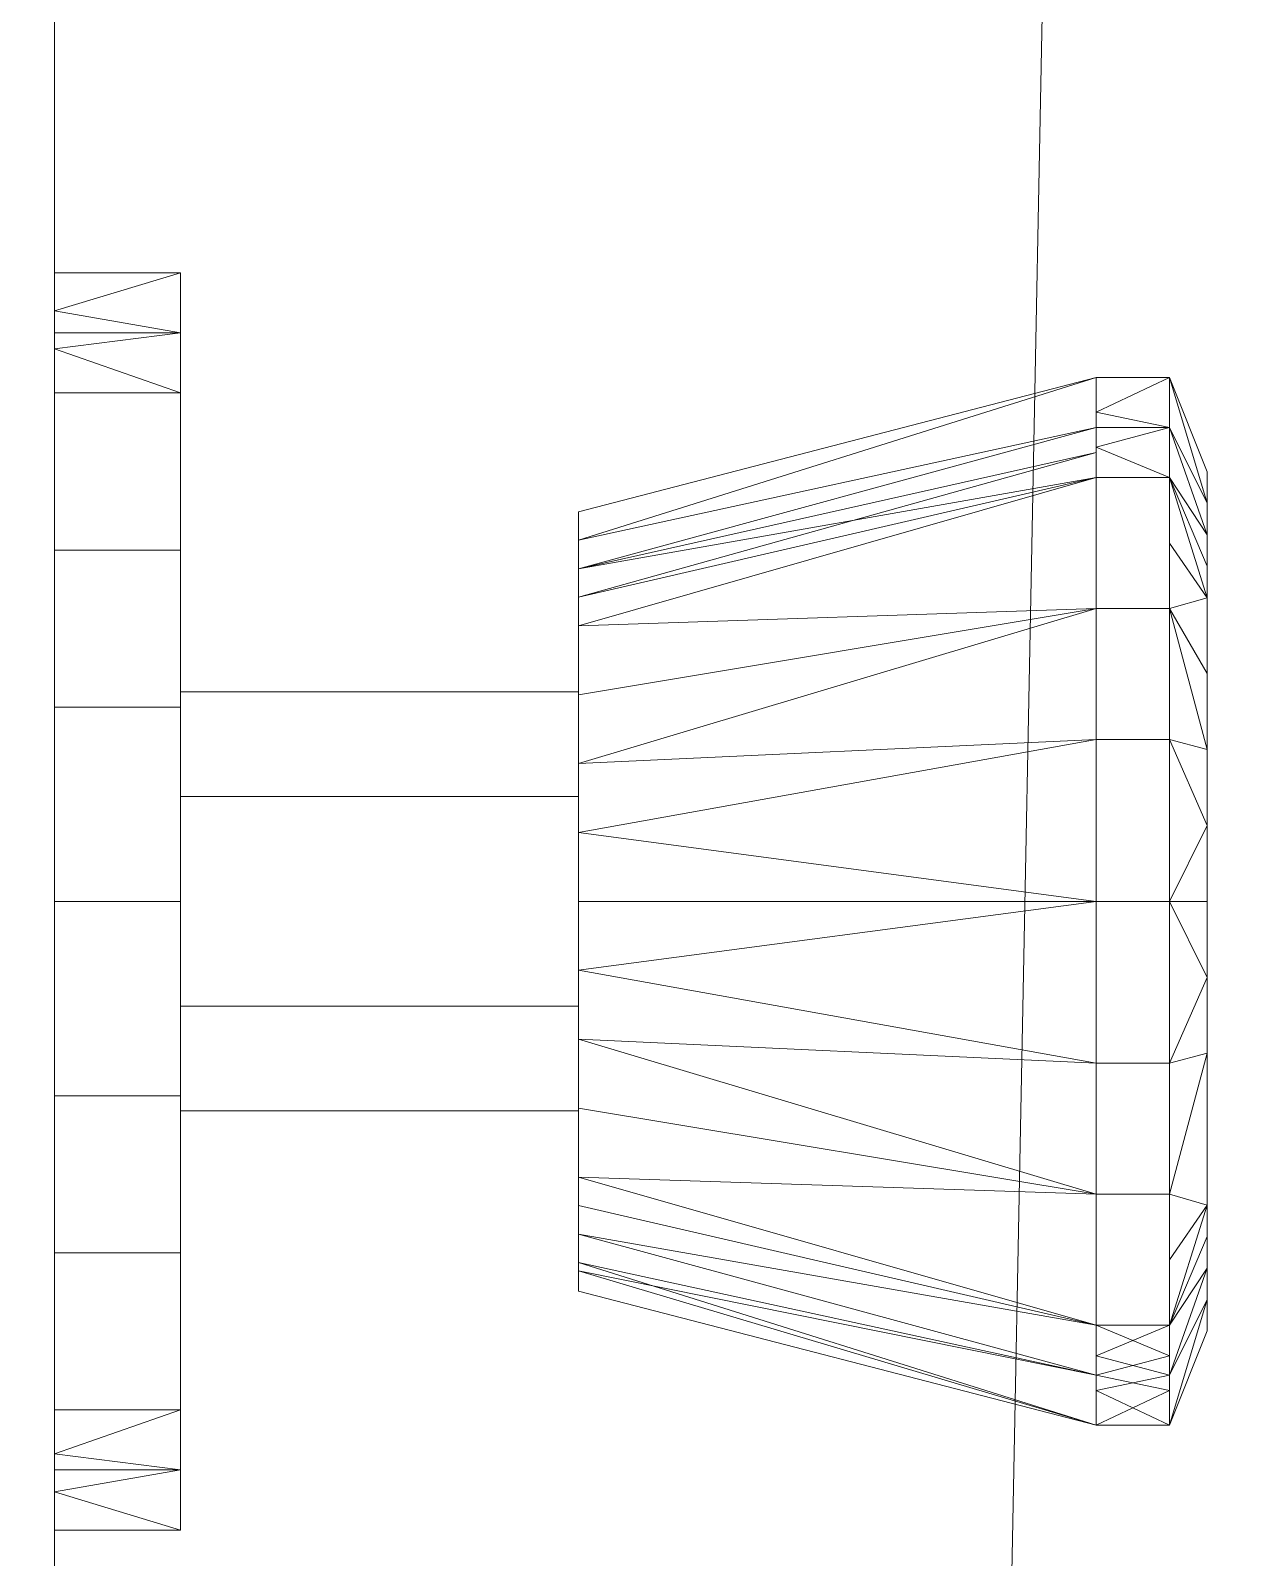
# Model space of a CAD drawing. Header units: millimetres. Extents: x -58504 to -31854, y -45142 to -12667.
# Drawn here: x -41975 to -41916.8, y -22518.2 to -22445.3 of the extents above; entities that cross this region are included whole.
import ezdxf

# ---------------------------------------------------------------- set-up
doc = ezdxf.new("R2010")
doc.units = ezdxf.units.MM
for name, color, linetype, lineweight in [('Doors', 7, 'Continuous', 9), ('Floors', 7, 'Continuous', 9), ('Frame_Mullion', 7, 'Continuous', 9), ('Walls', 7, 'Continuous', 9), ('五金器具', 7, 'Continuous', 9)]:
    doc.layers.add(name, color=color, linetype=linetype, lineweight=lineweight)

# ---------------------------------------------------------------- blocks, each defined once
blk = doc.blocks.new('單開-矩形- _1_ - 100 x 210 cm-432075-_3D_')
at = {"layer": 'Frame_Mullion', "color": 8}
mesh = blk.add_polyface(dxfattribs=at)
corners = [(500, -150, 2100), (-500, -150, 2100), (-500, -270, 2100), (500, -270, 2100)]
mesh.append_faces([[corners[k] for k in face] for face in [(0, 1, 2, 3)]], dxfattribs={"color": 8})
mesh = blk.add_polyface(dxfattribs=at)
corners = [(450, -190, 2050), (-450, -190, 2050), (-450, -150, 2050), (450, -150, 2050)]
mesh.append_faces([[corners[k] for k in face] for face in [(0, 1, 2, 3)]], dxfattribs={"color": 8})
mesh = blk.add_polyface(dxfattribs=at)
corners = [(450, -190), (430, -190), (430, -190, 2030), (-430, -190, 2030), (-430, -190), (-450, -190), (-450, -190, 2050), (450, -190, 2050)]
mesh.append_faces([[corners[k] for k in face] for face in [(2, 3, 6, 7)]], dxfattribs={"vtx1": -1, "vtx3": -1, "color": 8})
mesh.append_faces([[corners[k] for k in face] for face in [(0, 1, 2, 7)]], dxfattribs={"vtx2": -1, "color": 8})
mesh.append_faces([[corners[k] for k in face] for face in [(3, 4, 5, 6)]], dxfattribs={"vtx3": -1, "color": 8})
mesh = blk.add_polyface(dxfattribs=at)
corners = [(430, -270, 2030), (-430, -270, 2030), (-430, -190, 2030), (430, -190, 2030)]
mesh.append_faces([[corners[k] for k in face] for face in [(0, 1, 2, 3)]], dxfattribs={"color": 8})
at = {"layer": '五金器具'}
mesh = blk.add_polyface(dxfattribs=at)
corners = [(385, -196, 1000), (379.271, -196, 982.366), (364.27, -196, 971.468), (345.729, -196, 971.468), (330.729, -196, 982.366), (325, -196, 1000), (325, -190, 1000), (330.729, -190, 982.366), (345.729, -190, 971.468), (364.27, -190, 971.468), (379.271, -190, 982.366), (385, -190, 1000), (338.23, -196, 976.917), (338.23, -190, 976.917), (327.865, -190, 991.183), (327.865, -196, 991.183), (355, -196, 971.468), (355, -190, 971.468), (381.367, -190, 988.818), (382.135, -196, 991.183), (371.771, -190, 976.917), (371.771, -196, 976.917), (383.183, -190, 994.409)]
mesh.append_faces([[corners[k] for k in face] for face in [(1, 18, 19), (19, 22, 0), (18, 1, 10)]], dxfattribs={"vtx0": -1, "vtx1": -1})
mesh.append_faces([[corners[k] for k in face] for face in [(19, 18, 22)]], dxfattribs={"vtx0": -1, "vtx2": -1})
mesh.append_faces([[corners[k] for k in face] for face in [(6, 14, 15, 5)]], dxfattribs={"vtx1": -1})
mesh.append_faces([[corners[k] for k in face] for face in [(12, 4, 7, 13), (13, 8, 3, 12), (4, 15, 14, 7), (16, 3, 8, 17), (2, 16, 17, 9), (21, 2, 9, 20), (1, 21, 20, 10)]], dxfattribs={"vtx1": -1, "vtx3": -1})
mesh.append_faces([[corners[k] for k in face] for face in [(22, 11, 0)]], dxfattribs={"vtx2": -1})
mesh = blk.add_polyface(dxfattribs=at)
corners = [(325, -196, 1000), (330.729, -196, 1017.634), (345.729, -196, 1028.532), (364.27, -196, 1028.532), (379.271, -196, 1017.634), (385, -196, 1000), (385, -190, 1000), (379.271, -190, 1017.634), (364.27, -190, 1028.532), (345.729, -190, 1028.532), (330.729, -190, 1017.634), (325, -190, 1000), (371.771, -196, 1023.083), (371.771, -190, 1023.083), (382.135, -190, 1008.817), (382.135, -196, 1008.817), (355, -196, 1028.532), (355, -190, 1028.532), (328.633, -190, 1011.182), (327.865, -196, 1008.817), (338.23, -190, 1023.083), (338.23, -196, 1023.083), (326.817, -190, 1005.591)]
mesh.append_faces([[corners[k] for k in face] for face in [(1, 18, 19), (19, 22, 0), (18, 1, 10)]], dxfattribs={"vtx0": -1, "vtx1": -1})
mesh.append_faces([[corners[k] for k in face] for face in [(19, 18, 22)]], dxfattribs={"vtx0": -1, "vtx2": -1})
mesh.append_faces([[corners[k] for k in face] for face in [(6, 14, 15, 5)]], dxfattribs={"vtx1": -1})
mesh.append_faces([[corners[k] for k in face] for face in [(14, 7, 4, 15), (13, 8, 3, 12), (7, 13, 12, 4), (16, 3, 8, 17), (2, 16, 17, 9), (21, 2, 9, 20), (1, 21, 20, 10)]], dxfattribs={"vtx1": -1, "vtx3": -1})
mesh.append_faces([[corners[k] for k in face] for face in [(22, 11, 0)]], dxfattribs={"vtx2": -1})
mesh = blk.add_polyface(dxfattribs=at)
corners = [(385, -190, 1000), (379.271, -190, 982.366), (364.27, -190, 971.468), (345.729, -190, 971.468), (330.729, -190, 982.366), (325, -190, 1000), (355, -190, 1000)]
mesh.append_faces([[corners[k] for k in face] for face in [(1, 2, 6, 0)]], dxfattribs={"vtx1": -1})
mesh.append_faces([[corners[k] for k in face] for face in [(2, 3, 6)]], dxfattribs={"vtx1": -1, "vtx2": -1})
mesh.append_faces([[corners[k] for k in face] for face in [(4, 5, 6, 3)]], dxfattribs={"vtx2": -1})
mesh = blk.add_polyface(dxfattribs=at)
corners = [(325, -190, 1000), (330.729, -190, 1017.634), (345.729, -190, 1028.532), (364.27, -190, 1028.532), (379.271, -190, 1017.634), (385, -190, 1000), (355, -190, 1000)]
mesh.append_faces([[corners[k] for k in face] for face in [(3, 6, 2)]], dxfattribs={"vtx0": -1, "vtx1": -1})
mesh.append_faces([[corners[k] for k in face] for face in [(1, 2, 6, 0)]], dxfattribs={"vtx1": -1})
mesh.append_faces([[corners[k] for k in face] for face in [(4, 5, 6, 3)]], dxfattribs={"vtx2": -1})
mesh = blk.add_polyface(dxfattribs=at)
corners = [(365, -196, 1000), (360, -196, 991.34), (350, -196, 991.34), (345, -196, 1000), (325, -196, 1000), (330.729, -196, 982.366), (345.729, -196, 971.468), (364.27, -196, 971.468), (379.271, -196, 982.366), (385, -196, 1000)]
mesh.append_faces([[corners[k] for k in face] for face in [(1, 7, 8, 0)]], dxfattribs={"vtx0": -1, "vtx2": -1})
mesh.append_faces([[corners[k] for k in face] for face in [(9, 0, 8)]], dxfattribs={"vtx1": -1})
mesh.append_faces([[corners[k] for k in face] for face in [(6, 7, 1, 2), (5, 6, 2, 3)]], dxfattribs={"vtx1": -1, "vtx3": -1})
mesh.append_faces([[corners[k] for k in face] for face in [(3, 4, 5)]], dxfattribs={"vtx2": -1})
mesh = blk.add_polyface(dxfattribs=at)
corners = [(345, -196, 1000), (350, -196, 1008.66), (360, -196, 1008.66), (365, -196, 1000), (385, -196, 1000), (379.271, -196, 1017.634), (364.27, -196, 1028.532), (345.729, -196, 1028.532), (330.729, -196, 1017.634), (325, -196, 1000)]
mesh.append_faces([[corners[k] for k in face] for face in [(0, 8, 9)]], dxfattribs={"vtx0": -1})
mesh.append_faces([[corners[k] for k in face] for face in [(1, 7, 8, 0), (7, 1, 2)]], dxfattribs={"vtx0": -1, "vtx2": -1})
mesh.append_faces([[corners[k] for k in face] for face in [(2, 5, 6, 7)]], dxfattribs={"vtx0": -1, "vtx3": -1})
mesh.append_faces([[corners[k] for k in face] for face in [(3, 4, 5, 2)]], dxfattribs={"vtx2": -1})
mesh = blk.add_polyface(dxfattribs=at)
corners = [(365, -215, 1000), (360, -215, 991.34), (350, -215, 991.34), (345, -215, 1000), (345, -196, 1000), (350, -196, 991.34), (360, -196, 991.34), (365, -196, 1000)]
mesh.append_faces([[corners[k] for k in face] for face in [(4, 5, 2, 3)]], dxfattribs={"vtx1": -1})
mesh.append_faces([[corners[k] for k in face] for face in [(1, 2, 5, 6)]], dxfattribs={"vtx1": -1, "vtx3": -1})
mesh.append_faces([[corners[k] for k in face] for face in [(6, 7, 0, 1)]], dxfattribs={"vtx3": -1})
mesh = blk.add_polyface(dxfattribs=at)
corners = [(345, -215, 1000), (350, -215, 1008.66), (360, -215, 1008.66), (365, -215, 1000), (365, -196, 1000), (360, -196, 1008.66), (350, -196, 1008.66), (345, -196, 1000)]
mesh.append_faces([[corners[k] for k in face] for face in [(4, 5, 2, 3)]], dxfattribs={"vtx1": -1})
mesh.append_faces([[corners[k] for k in face] for face in [(1, 2, 5, 6)]], dxfattribs={"vtx1": -1, "vtx3": -1})
mesh.append_faces([[corners[k] for k in face] for face in [(6, 7, 0, 1)]], dxfattribs={"vtx3": -1})
mesh = blk.add_polyface(dxfattribs=at)
corners = [(380, -239.7, 1000), (375.225, -239.7, 985.305), (362.725, -239.7, 976.224), (347.275, -239.7, 976.224), (334.775, -239.7, 985.305), (330, -239.7, 1000), (336.4, -215, 1000), (341.848, -215, 986.848), (355, -215, 981.4), (368.152, -215, 986.848), (373.6, -215, 1000), (348.424, -215, 984.124), (361.576, -215, 984.124), (339.124, -215, 993.424), (370.876, -215, 993.424), (341.025, -239.7, 980.764), (368.975, -239.7, 980.764), (358.288, -215, 982.762), (355, -239.7, 976.224), (351.712, -215, 982.762), (340.486, -215, 990.136), (332.387, -239.7, 992.653), (377.613, -239.7, 992.653), (372.238, -215, 996.712), (376.419, -239.7, 988.979), (345.136, -215, 985.486), (364.864, -215, 985.486), (337.762, -215, 996.712), (369.514, -215, 990.136)]
mesh.append_faces([[corners[k] for k in face] for face in [(27, 5, 6), (0, 23, 10)]], dxfattribs={"vtx0": -1})
mesh.append_faces([[corners[k] for k in face] for face in [(18, 17, 2), (5, 27, 21), (3, 19, 18), (17, 18, 8), (1, 28, 24)]], dxfattribs={"vtx0": -1, "vtx1": -1})
mesh.append_faces([[corners[k] for k in face] for face in [(1, 9, 28), (14, 22, 24), (15, 25, 11), (18, 19, 8), (9, 1, 16), (11, 3, 15), (16, 12, 26), (3, 11, 19), (13, 4, 21), (15, 7, 25), (12, 16, 2)]], dxfattribs={"vtx0": -1, "vtx2": -1})
mesh.append_faces([[corners[k] for k in face] for face in [(15, 4, 7), (20, 7, 4, 13), (0, 22, 23), (17, 12, 2), (14, 23, 22), (28, 14, 24), (26, 9, 16), (27, 13, 21)]], dxfattribs={"vtx1": -1, "vtx2": -1})
mesh = blk.add_polyface(dxfattribs=at)
corners = [(330, -239.7, 1000), (334.775, -239.7, 1014.695), (347.275, -239.7, 1023.776), (362.725, -239.7, 1023.776), (375.225, -239.7, 1014.695), (380, -239.7, 1000), (373.6, -215, 1000), (368.152, -215, 1013.152), (355, -215, 1018.6), (341.848, -215, 1013.152), (336.4, -215, 1000), (361.576, -215, 1015.876), (348.424, -215, 1015.876), (370.876, -215, 1006.576), (339.124, -215, 1006.576), (368.975, -239.7, 1019.236), (341.025, -239.7, 1019.236), (355, -239.7, 1023.776), (358.288, -215, 1017.238), (351.712, -215, 1017.238), (369.514, -215, 1009.864), (377.613, -239.7, 1007.347), (337.367, -215, 1002.334), (332.387, -239.7, 1007.347), (340.486, -215, 1009.864), (364.864, -215, 1014.514), (345.136, -215, 1014.514), (372.238, -215, 1003.288)]
mesh.append_faces([[corners[k] for k in face] for face in [(27, 5, 6)]], dxfattribs={"vtx0": -1})
mesh.append_faces([[corners[k] for k in face] for face in [(5, 27, 21), (23, 22, 0), (17, 19, 2), (22, 23, 14), (19, 17, 8), (3, 18, 17)]], dxfattribs={"vtx0": -1, "vtx1": -1})
mesh.append_faces([[corners[k] for k in face] for face in [(15, 25, 11), (4, 13, 20), (17, 18, 8), (11, 3, 15), (9, 1, 16), (16, 12, 26), (13, 4, 21), (3, 11, 18), (1, 9, 24), (15, 7, 25), (12, 16, 2)]], dxfattribs={"vtx0": -1, "vtx2": -1})
mesh.append_faces([[corners[k] for k in face] for face in [(24, 14, 1), (15, 4, 7), (20, 7, 4), (19, 12, 2), (23, 1, 14), (26, 9, 16), (27, 13, 21)]], dxfattribs={"vtx1": -1, "vtx2": -1})
mesh.append_faces([[corners[k] for k in face] for face in [(22, 10, 0)]], dxfattribs={"vtx2": -1})
mesh = blk.add_polyface(dxfattribs=at)
corners = [(373.6, -215, 1000), (368.152, -215, 986.848), (355, -215, 981.4), (341.848, -215, 986.848), (336.4, -215, 1000), (345, -215, 1000), (350, -215, 991.34), (360, -215, 991.34), (365, -215, 1000)]
mesh.append_faces([[corners[k] for k in face] for face in [(3, 6, 2)]], dxfattribs={"vtx0": -1, "vtx1": -1})
mesh.append_faces([[corners[k] for k in face] for face in [(7, 1, 2, 6)]], dxfattribs={"vtx0": -1, "vtx2": -1})
mesh.append_faces([[corners[k] for k in face] for face in [(8, 0, 1, 7)]], dxfattribs={"vtx2": -1})
mesh.append_faces([[corners[k] for k in face] for face in [(3, 4, 5, 6)]], dxfattribs={"vtx3": -1})
mesh = blk.add_polyface(dxfattribs=at)
corners = [(336.4, -215, 1000), (341.848, -215, 1013.152), (355, -215, 1018.6), (368.152, -215, 1013.152), (373.6, -215, 1000), (365, -215, 1000), (360, -215, 1008.66), (350, -215, 1008.66), (345, -215, 1000)]
mesh.append_faces([[corners[k] for k in face] for face in [(3, 5, 6, 2)]], dxfattribs={"vtx0": -1, "vtx2": -1})
mesh.append_faces([[corners[k] for k in face] for face in [(0, 1, 8)]], dxfattribs={"vtx1": -1})
mesh.append_faces([[corners[k] for k in face] for face in [(6, 7, 2)]], dxfattribs={"vtx1": -1, "vtx2": -1})
mesh.append_faces([[corners[k] for k in face] for face in [(1, 2, 7, 8)]], dxfattribs={"vtx1": -1, "vtx3": -1})
mesh.append_faces([[corners[k] for k in face] for face in [(3, 4, 5)]], dxfattribs={"vtx2": -1})
mesh = blk.add_polyface(dxfattribs=at)
corners = [(380, -243.2, 1000), (375.225, -243.2, 985.305), (362.725, -243.2, 976.224), (347.275, -243.2, 976.224), (334.775, -243.2, 985.305), (330, -243.2, 1000), (330, -239.7, 1000), (334.775, -239.7, 985.305), (347.275, -239.7, 976.224), (362.725, -239.7, 976.224), (375.225, -239.7, 985.305), (380, -239.7, 1000), (333.317, -243.2, 989.792), (332.387, -239.7, 992.653), (341.025, -239.7, 980.764), (341.025, -243.2, 980.764), (355, -243.2, 976.224), (355, -239.7, 976.224), (368.975, -239.7, 980.764), (368.975, -243.2, 980.764), (376.683, -239.7, 989.792), (377.613, -243.2, 992.653), (331.658, -243.2, 994.896), (378.342, -239.7, 994.896)]
mesh.append_faces([[corners[k] for k in face] for face in [(7, 12, 13), (21, 23, 0), (1, 20, 21), (20, 1, 10)]], dxfattribs={"vtx0": -1, "vtx1": -1})
mesh.append_faces([[corners[k] for k in face] for face in [(13, 12, 22), (21, 20, 23), (7, 4, 12)]], dxfattribs={"vtx0": -1, "vtx2": -1})
mesh.append_faces([[corners[k] for k in face] for face in [(6, 13, 22)]], dxfattribs={"vtx1": -1, "vtx2": -1})
mesh.append_faces([[corners[k] for k in face] for face in [(15, 4, 7, 14), (14, 8, 3, 15), (17, 9, 2, 16), (19, 2, 9, 18), (18, 10, 1, 19), (16, 3, 8, 17)]], dxfattribs={"vtx1": -1, "vtx3": -1})
mesh.append_faces([[corners[k] for k in face] for face in [(22, 5, 6), (23, 11, 0)]], dxfattribs={"vtx2": -1})
mesh = blk.add_polyface(dxfattribs=at)
corners = [(330, -243.2, 1000), (334.775, -243.2, 1014.695), (347.275, -243.2, 1023.776), (362.725, -243.2, 1023.776), (375.225, -243.2, 1014.695), (380, -243.2, 1000), (380, -239.7, 1000), (375.225, -239.7, 1014.695), (362.725, -239.7, 1023.776), (347.275, -239.7, 1023.776), (334.775, -239.7, 1014.695), (330, -239.7, 1000), (368.975, -243.2, 1019.236), (368.975, -239.7, 1019.236), (377.613, -239.7, 1007.347), (377.613, -243.2, 1007.347), (355, -243.2, 1023.776), (355, -239.7, 1023.776), (333.317, -239.7, 1010.208), (332.387, -243.2, 1007.347), (341.025, -239.7, 1019.236), (341.025, -243.2, 1019.236), (331.658, -239.7, 1005.104)]
mesh.append_faces([[corners[k] for k in face] for face in [(1, 18, 19), (19, 22, 0), (18, 1, 10)]], dxfattribs={"vtx0": -1, "vtx1": -1})
mesh.append_faces([[corners[k] for k in face] for face in [(19, 18, 22)]], dxfattribs={"vtx0": -1, "vtx2": -1})
mesh.append_faces([[corners[k] for k in face] for face in [(6, 14, 15, 5)]], dxfattribs={"vtx1": -1})
mesh.append_faces([[corners[k] for k in face] for face in [(12, 4, 7, 13), (13, 8, 3, 12), (4, 15, 14, 7), (16, 3, 8, 17), (2, 16, 17, 9), (21, 2, 9, 20), (1, 21, 20, 10)]], dxfattribs={"vtx1": -1, "vtx3": -1})
mesh.append_faces([[corners[k] for k in face] for face in [(22, 11, 0)]], dxfattribs={"vtx2": -1})
mesh = blk.add_polyface(dxfattribs=at)
corners = [(375.5, -245, 1000), (369.496, -245, 985.504), (355, -245, 979.5), (340.504, -245, 985.504), (334.5, -245, 1000), (330, -243.2, 1000), (334.775, -243.2, 985.305), (347.275, -243.2, 976.224), (362.725, -243.2, 976.224), (375.225, -243.2, 985.305), (380, -243.2, 1000), (362.248, -245, 982.502), (347.752, -245, 982.502), (337.502, -245, 992.752), (332.387, -243.2, 992.653), (372.498, -245, 992.752), (377.613, -243.2, 992.653), (341.025, -243.2, 980.764), (368.975, -243.2, 980.764), (351.376, -245, 981.001), (355, -243.2, 976.224), (358.624, -245, 981.001), (339.003, -245, 989.128), (336.001, -245, 996.376), (370.997, -245, 989.128), (373.999, -245, 996.376), (344.128, -245, 984.003), (372.1, -243.2, 983.035), (365.872, -245, 984.003)]
mesh.append_faces([[corners[k] for k in face] for face in [(25, 10, 0)]], dxfattribs={"vtx0": -1})
mesh.append_faces([[corners[k] for k in face] for face in [(20, 19, 7), (8, 21, 20), (2, 20, 21), (10, 25, 16), (19, 20, 2)]], dxfattribs={"vtx0": -1, "vtx1": -1})
mesh.append_faces([[corners[k] for k in face] for face in [(8, 11, 21), (23, 5, 14), (1, 18, 27), (11, 8, 18), (3, 6, 17), (12, 17, 7), (1, 27, 9), (6, 3, 22), (14, 13, 23), (15, 9, 16), (18, 1, 28)]], dxfattribs={"vtx0": -1, "vtx2": -1})
mesh.append_faces([[corners[k] for k in face] for face in [(17, 12, 26, 3)]], dxfattribs={"vtx0": -1, "vtx3": -1})
mesh.append_faces([[corners[k] for k in face] for face in [(14, 6, 13), (24, 1, 9, 15), (19, 12, 7), (22, 13, 6), (28, 11, 18), (25, 15, 16)]], dxfattribs={"vtx1": -1, "vtx2": -1})
mesh.append_faces([[corners[k] for k in face] for face in [(23, 4, 5)]], dxfattribs={"vtx2": -1})
mesh = blk.add_polyface(dxfattribs=at)
corners = [(334.5, -245, 1000), (340.504, -245, 1014.496), (355, -245, 1020.5), (369.496, -245, 1014.496), (375.5, -245, 1000), (380, -243.2, 1000), (375.225, -243.2, 1014.695), (362.725, -243.2, 1023.776), (347.275, -243.2, 1023.776), (334.775, -243.2, 1014.695), (330, -243.2, 1000), (347.752, -245, 1017.498), (362.248, -245, 1017.498), (372.498, -245, 1007.248), (377.613, -243.2, 1007.347), (337.502, -245, 1007.248), (332.387, -243.2, 1007.347), (368.975, -243.2, 1019.236), (341.025, -243.2, 1019.236), (358.624, -245, 1018.999), (355, -243.2, 1023.776), (351.376, -245, 1018.999), (370.997, -245, 1010.872), (373.999, -245, 1003.624), (339.003, -245, 1010.872), (336.001, -245, 1003.624), (365.872, -245, 1015.997), (337.9, -243.2, 1016.965), (344.128, -245, 1015.997)]
mesh.append_faces([[corners[k] for k in face] for face in [(25, 10, 0)]], dxfattribs={"vtx0": -1})
mesh.append_faces([[corners[k] for k in face] for face in [(1, 9, 24), (20, 19, 7), (8, 21, 20), (2, 20, 21), (10, 25, 16), (19, 20, 2)]], dxfattribs={"vtx0": -1, "vtx1": -1})
mesh.append_faces([[corners[k] for k in face] for face in [(8, 11, 21), (23, 5, 14), (17, 12, 26), (1, 18, 27), (11, 8, 18), (3, 6, 17), (12, 17, 7), (9, 15, 24), (1, 27, 9), (6, 3, 22), (14, 13, 23), (15, 9, 16)]], dxfattribs={"vtx0": -1, "vtx2": -1})
mesh.append_faces([[corners[k] for k in face] for face in [(14, 6, 13), (19, 12, 7), (22, 13, 6), (28, 11, 18, 1), (25, 15, 16), (26, 3, 17)]], dxfattribs={"vtx1": -1, "vtx2": -1})
mesh.append_faces([[corners[k] for k in face] for face in [(23, 4, 5)]], dxfattribs={"vtx2": -1})
mesh = blk.add_polyface(dxfattribs=at)
corners = [(355, -245, 1000), (334.5, -245, 1000), (340.504, -245, 985.504), (355, -245, 979.5), (369.496, -245, 985.504), (375.5, -245, 1000)]
mesh.append_faces([[corners[k] for k in face] for face in [(2, 3, 0, 1)]], dxfattribs={"vtx1": -1})
mesh.append_faces([[corners[k] for k in face] for face in [(4, 5, 0, 3)]], dxfattribs={"vtx2": -1})
mesh = blk.add_polyface(dxfattribs=at)
corners = [(355, -245, 1000), (375.5, -245, 1000), (369.496, -245, 1014.496), (355, -245, 1020.5), (340.504, -245, 1014.496), (334.5, -245, 1000)]
mesh.append_faces([[corners[k] for k in face] for face in [(4, 5, 0, 3)]], dxfattribs={"vtx2": -1})
mesh.append_faces([[corners[k] for k in face] for face in [(0, 1, 2, 3)]], dxfattribs={"vtx3": -1})

msp = doc.modelspace()

# ---------------------------------------------------------------- block references
at = {"layer": 'Doors', "color": 8, "rotation": 89.99999999999986}
msp.add_blockref('單開-矩形- _1_ - 100 x 210 cm-432075-_3D_', (-42163.813, -22841.858, 11000), dxfattribs=at)

# ---------------------------------------------------------------- meshes
at = {"layer": 'Floors', "color": 9}
mesh = msp.add_polyface(dxfattribs=at)
corners = [(-42028.811, -14316.858, 10820), (-42028.811, -12666.858, 10820), (-38828.814, -12666.858, 10820), (-38828.814, -14316.858, 10820), (-33278.813, -14316.858, 10820), (-33278.813, -21316.857, 10820), (-32828.812, -21316.857, 10820), (-32828.812, -31066.857, 10820), (-33278.813, -31066.857, 10820), (-33278.813, -33116.858, 10820), (-31853.814, -33116.858, 10820), (-31853.814, -36466.858, 10820), (-33278.813, -36466.858, 10820), (-33278.813, -43716.857, 10820), (-35428.814, -43716.857, 10820), (-35428.814, -45141.859, 10820), (-38778.812, -45141.859, 10820), (-38778.812, -43716.857, 10820), (-42303.813, -43716.857, 10820), (-42303.813, -45141.859, 10820), (-45653.813, -45141.859, 10820), (-45653.813, -43716.857, 10820), (-49578.811, -43716.857, 10820), (-49578.811, -45141.859, 10820), (-52928.811, -45141.859, 10820), (-52928.811, -43766.859, 10820), (-57078.814, -43766.859, 10820), (-57078.814, -36466.858, 10820), (-58503.815, -36466.858, 10820), (-58503.815, -33116.858, 10820), (-57128.815, -33116.858, 10820), (-57128.815, -29916.858, 10820), (-49328.812, -29916.858, 10820), (-49328.812, -29141.858, 10820), (-50703.812, -29141.858, 10820), (-50703.812, -22316.859, 10820), (-49928.804, -22316.859, 10820), (-49928.804, -21466.857, 10820), (-50703.812, -21466.857, 10820), (-50703.812, -18116.858, 10820), (-49328.812, -18116.858, 10820), (-49328.812, -14316.858, 10820), (-38978.814, -22666.858, 10820), (-39228.815, -22666.858, 10820), (-39228.815, -24116.858, 10820), (-38978.814, -24116.858, 10820), (-33828.814, -24116.858, 10820), (-33828.814, -21916.858, 10820), (-38828.814, -21916.858, 10820), (-38828.814, -24116.858, 10820), (-34578.813, -26766.857, 10820), (-38878.813, -26766.857, 10820), (-38878.813, -27206.858, 10820), (-34578.813, -27206.858, 10820), (-38878.813, -27356.858, 10820), (-38878.813, -30316.859, 10820), (-34988.813, -30316.859, 10820), (-34988.813, -28936.857, 10820), (-34728.813, -28936.857, 10820), (-34728.813, -27356.858, 10820), (-41978.814, -25141.858, 10820), (-42328.812, -25141.858, 10820), (-42328.812, -26791.858, 10820), (-41978.814, -26791.858, 10820), (-42028.811, -31316.858, 10820), (-42028.811, -30591.858, 10820), (-43728.815, -30591.858, 10820), (-43728.815, -31316.858, 10820), (-43878.815, -31926.858, 10820), (-43878.815, -30591.858, 10820), (-44378.812, -30591.858, 10820), (-44378.812, -31926.858, 10820), (-46428.813, -33441.859, 10820), (-47428.812, -33441.859, 10820), (-47428.812, -34116.857, 10820), (-46428.813, -34116.857, 10820), (-45328.815, -33441.859, 10820), (-46328.814, -33441.859, 10820), (-46328.814, -34116.857, 10820), (-45328.815, -34116.857, 10820), (-49028.812, -30591.858, 10820), (-49028.812, -33291.859, 10820), (-45908.812, -33291.859, 10820), (-45908.812, -30591.858, 10820), (-39228.815, -26816.858, 10820), (-39228.815, -29916.858, 10820), (-39028.813, -29916.858, 10820), (-39028.813, -26816.858, 10820), (-46353.812, -36916.358, 10820), (-46653.813, -36916.358, 10820), (-46653.813, -37166.857, 10820), (-46353.812, -37166.857, 10820), (-56178.813, -38966.859, 10820), (-56928.814, -38966.859, 10820), (-56928.814, -39266.859, 10820), (-56178.813, -39266.859, 10820), (-52628.811, -36916.858, 10820), (-53378.812, -36916.858, 10820), (-53378.812, -37066.858, 10820), (-52628.811, -37066.858, 10820), (-49928.813, -31066.857, 10820), (-49928.813, -31466.858, 10820), (-49728.811, -31466.858, 10820), (-49728.811, -31066.857, 10820), (-51278.814, -35816.858, 10820), (-51578.814, -35816.858, 10820), (-51578.814, -36316.858, 10820), (-51278.814, -36316.858, 10820), (-46803.813, -39566.859, 10820), (-47103.813, -39566.859, 10820), (-47103.813, -40066.857, 10820), (-46803.813, -40066.857, 10820), (-36948.812, -36916.858, 10820), (-37248.812, -36916.858, 10820), (-37248.812, -37266.858, 10820), (-36948.812, -37266.858, 10820), (-34078.813, -39626.856, 10820), (-33778.813, -39626.856, 10820), (-33778.813, -39326.86, 10820), (-34078.813, -39326.86, 10820), (-36988.812, -30916.857, 10820), (-37288.812, -30916.857, 10820), (-37288.812, -31266.859, 10820), (-36988.812, -31266.859, 10820), (-44528.812, -14466.858, 10820), (-44828.813, -14466.858, 10820), (-44828.813, -15216.858, 10820), (-44528.812, -15216.858, 10820), (-41078.814, -19666.858, 10820), (-41878.811, -19666.858, 10820), (-41878.811, -19966.858, 10820), (-41078.814, -19966.858, 10820)]
mesh.append_faces([[corners[k] for k in face] for face in [(30, 27, 28, 29), (3, 0, 1, 2)]], dxfattribs={"vtx0": -1, "color": 9})
mesh.append_faces([[corners[k] for k in face] for face in [(111, 21, 110), (106, 96, 105), (82, 73, 81), (32, 100, 31), (101, 31, 100), (44, 60, 43)]], dxfattribs={"vtx0": -1, "vtx1": -1, "color": 9})
mesh.append_faces([[corners[k] for k in face] for face in [(109, 107, 90, 108), (74, 104, 81, 73), (79, 68, 64), (62, 83, 33, 61), (66, 69, 62, 65), (130, 61, 36), (52, 54, 87, 51)]], dxfattribs={"vtx0": -1, "vtx1": -1, "vtx2": -1, "color": 9})
mesh.append_faces([[corners[k] for k in face] for face in [(17, 114, 116, 14), (9, 12, 112, 123), (64, 122, 113, 79), (44, 51, 84, 60)]], dxfattribs={"vtx0": -1, "vtx1": -1, "vtx2": -1, "vtx3": -1, "color": 9})
mesh.append_faces([[corners[k] for k in face] for face in [(27, 98, 92, 93), (82, 77, 72, 73), (71, 76, 82, 83), (32, 80, 103, 100), (40, 126, 129, 130)]], dxfattribs={"vtx0": -1, "vtx1": -1, "vtx3": -1, "color": 9})
mesh.append_faces([[corners[k] for k in face] for face in [(95, 25, 26, 94), (94, 26, 27, 93), (115, 119, 116, 114), (72, 77, 78, 75), (68, 79, 76, 71), (12, 115, 112), (68, 67, 64), (123, 112, 113, 122), (33, 83, 80, 32), (83, 70, 71), (69, 66, 67, 68), (126, 40, 41, 125), (0, 124, 125, 41), (58, 7, 8), (51, 87, 84), (42, 48, 49, 45)]], dxfattribs={"vtx0": -1, "vtx2": -1, "color": 9})
mesh.append_faces([[corners[k] for k in face] for face in [(25, 98, 99, 22), (110, 21, 22, 99), (108, 90, 91, 18), (105, 96, 97, 30), (81, 104, 105, 101), (114, 17, 18, 91), (12, 118, 119, 115), (88, 78, 79, 113), (62, 69, 70, 83), (65, 62, 63, 85), (130, 36, 37, 40), (48, 131, 128, 3), (55, 121, 122, 64), (7, 53, 50, 46), (51, 44, 45, 49), (48, 42, 43, 131)]], dxfattribs={"vtx0": -1, "vtx2": -1, "vtx3": -1, "color": 9})
mesh.append_faces([[corners[k] for k in face] for face in [(16, 17, 14, 15), (35, 36, 34), (57, 58, 56)]], dxfattribs={"vtx1": -1, "color": 9})
mesh.append_faces([[corners[k] for k in face] for face in [(101, 102, 81), (76, 77, 82), (126, 127, 129), (130, 131, 43), (85, 86, 55)]], dxfattribs={"vtx1": -1, "vtx2": -1, "color": 9})
mesh.append_faces([[corners[k] for k in face] for face in [(95, 92, 98, 25), (109, 110, 99, 107), (111, 108, 18, 21), (97, 98, 27, 30), (30, 31, 101, 105), (74, 75, 89, 104), (88, 89, 75, 78), (33, 34, 36, 61), (60, 61, 130, 43), (64, 65, 85, 55), (128, 129, 0, 3), (127, 124, 0, 129), (8, 9, 56, 58), (123, 120, 56, 9), (58, 59, 53, 7)]], dxfattribs={"vtx1": -1, "vtx2": -1, "vtx3": -1, "color": 9})
mesh.append_faces([[corners[k] for k in face] for face in [(106, 107, 99, 96), (107, 104, 89, 90), (80, 81, 102, 103), (12, 13, 117, 118), (116, 117, 13, 14), (113, 114, 91, 88), (63, 60, 84, 85), (120, 121, 55, 56), (54, 55, 86, 87), (59, 54, 52, 53), (50, 51, 49, 46), (46, 47, 6, 7), (47, 48, 5, 6)]], dxfattribs={"vtx1": -1, "vtx3": -1, "color": 9})
mesh.append_faces([[corners[k] for k in face] for face in [(23, 24, 25, 22), (10, 11, 12, 9)]], dxfattribs={"vtx2": -1, "color": 9})
mesh.append_faces([[corners[k] for k in face] for face in [(3, 4, 5, 48)]], dxfattribs={"vtx2": -1, "vtx3": -1, "color": 9})
mesh.append_faces([[corners[k] for k in face] for face in [(18, 19, 20, 21), (37, 38, 39, 40)]], dxfattribs={"vtx3": -1, "color": 9})
mesh = msp.add_polyface(dxfattribs=at)
corners = [(-42028.811, -14316.858, 11000), (-49328.812, -14316.858, 11000), (-49328.812, -18116.858, 11000), (-50703.812, -18116.858, 11000), (-50703.812, -21466.857, 11000), (-49928.804, -21466.857, 11000), (-49928.804, -22316.859, 11000), (-50703.812, -22316.859, 11000), (-50703.812, -29141.858, 11000), (-49328.812, -29141.858, 11000), (-49328.812, -29916.858, 11000), (-57128.815, -29916.858, 11000), (-57128.815, -33116.858, 11000), (-58503.815, -33116.858, 11000), (-58503.815, -36466.858, 11000), (-57078.814, -36466.858, 11000), (-57078.814, -43766.859, 11000), (-52928.811, -43766.859, 11000), (-52928.811, -45141.859, 11000), (-49578.811, -45141.859, 11000), (-49578.811, -43716.857, 11000), (-45653.813, -43716.857, 11000), (-45653.813, -45141.859, 11000), (-42303.813, -45141.859, 11000), (-42303.813, -43716.857, 11000), (-38778.812, -43716.857, 11000), (-38778.812, -45141.859, 11000), (-35428.814, -45141.859, 11000), (-35428.814, -43716.857, 11000), (-33278.813, -43716.857, 11000), (-33278.813, -36466.858, 11000), (-31853.814, -36466.858, 11000), (-31853.814, -33116.858, 11000), (-33278.813, -33116.858, 11000), (-33278.813, -31066.857, 11000), (-32828.812, -31066.857, 11000), (-32828.812, -21316.857, 11000), (-33278.813, -21316.857, 11000), (-33278.813, -14316.858, 11000), (-38828.814, -14316.858, 11000), (-38828.814, -12666.858, 11000), (-42028.811, -12666.858, 11000), (-38978.814, -22666.858, 11000), (-38978.814, -24116.858, 11000), (-39228.815, -24116.858, 11000), (-39228.815, -22666.858, 11000), (-33828.814, -24116.858, 11000), (-38828.814, -24116.858, 11000), (-38828.814, -21916.858, 11000), (-33828.814, -21916.858, 11000), (-34578.813, -26766.857, 11000), (-34578.813, -27206.858, 11000), (-38878.813, -27206.858, 11000), (-38878.813, -26766.857, 11000), (-38878.813, -27356.858, 11000), (-34728.813, -27356.858, 11000), (-34728.813, -28936.857, 11000), (-34988.813, -28936.857, 11000), (-34988.813, -30316.859, 11000), (-38878.813, -30316.859, 11000), (-41978.814, -25141.858, 11000), (-41978.814, -26791.858, 11000), (-42328.812, -26791.858, 11000), (-42328.812, -25141.858, 11000), (-42028.811, -31316.858, 11000), (-43728.815, -31316.858, 11000), (-43728.815, -30591.858, 11000), (-42028.811, -30591.858, 11000), (-43878.815, -31926.858, 11000), (-44378.812, -31926.858, 11000), (-44378.812, -30591.858, 11000), (-43878.815, -30591.858, 11000), (-46428.813, -33441.859, 11000), (-46428.813, -34116.857, 11000), (-47428.812, -34116.857, 11000), (-47428.812, -33441.859, 11000), (-45328.815, -33441.859, 11000), (-45328.815, -34116.857, 11000), (-46328.814, -34116.857, 11000), (-46328.814, -33441.859, 11000), (-49028.812, -30591.858, 11000), (-45908.812, -30591.858, 11000), (-45908.812, -33291.859, 11000), (-49028.812, -33291.859, 11000), (-39228.815, -26816.858, 11000), (-39028.813, -26816.858, 11000), (-39028.813, -29916.858, 11000), (-39228.815, -29916.858, 11000), (-46353.812, -36916.358, 11000), (-46353.812, -37166.857, 11000), (-46653.813, -37166.857, 11000), (-46653.813, -36916.358, 11000), (-56178.813, -38966.859, 11000), (-56178.813, -39266.859, 11000), (-56928.814, -39266.859, 11000), (-56928.814, -38966.859, 11000), (-52628.811, -36916.858, 11000), (-52628.811, -37066.858, 11000), (-53378.812, -37066.858, 11000), (-53378.812, -36916.858, 11000), (-49928.813, -31066.857, 11000), (-49728.811, -31066.857, 11000), (-49728.811, -31466.858, 11000), (-49928.813, -31466.858, 11000), (-51278.814, -35816.858, 11000), (-51278.814, -36316.858, 11000), (-51578.814, -36316.858, 11000), (-51578.814, -35816.858, 11000), (-46803.813, -39566.859, 11000), (-46803.813, -40066.857, 11000), (-47103.813, -40066.857, 11000), (-47103.813, -39566.859, 11000), (-36948.812, -36916.858, 11000), (-36948.812, -37266.858, 11000), (-37248.812, -37266.858, 11000), (-37248.812, -36916.858, 11000), (-34078.813, -39626.856, 11000), (-34078.813, -39326.86, 11000), (-33778.813, -39326.86, 11000), (-33778.813, -39626.856, 11000), (-36988.812, -30916.857, 11000), (-36988.812, -31266.859, 11000), (-37288.812, -31266.859, 11000), (-37288.812, -30916.857, 11000), (-44528.812, -14466.858, 11000), (-44528.812, -15216.858, 11000), (-44828.813, -15216.858, 11000), (-44828.813, -14466.858, 11000), (-41078.814, -19666.858, 11000), (-41078.814, -19966.858, 11000), (-41878.811, -19966.858, 11000), (-41878.811, -19666.858, 11000)]
mesh.append_faces([[corners[k] for k in face] for face in [(5, 2, 3, 4), (24, 21, 22, 23), (28, 25, 26, 27)]], dxfattribs={"vtx0": -1, "color": 9})
mesh.append_faces([[corners[k] for k in face] for face in [(75, 83, 74), (92, 15, 95), (65, 68, 64)]], dxfattribs={"vtx0": -1, "vtx1": -1, "color": 9})
mesh.append_faces([[corners[k] for k in face] for face in [(126, 2, 131, 125), (63, 6, 9, 62), (71, 66, 62, 70), (109, 21, 24)]], dxfattribs={"vtx0": -1, "vtx1": -1, "vtx2": -1, "color": 9})
mesh.append_faces([[corners[k] for k in face] for face in [(81, 70, 62, 9), (103, 12, 107, 83), (12, 15, 99, 107), (104, 91, 74, 83), (111, 90, 105, 97), (33, 121, 112, 30), (64, 77, 115, 122), (116, 114, 25, 28)]], dxfattribs={"vtx0": -1, "vtx1": -1, "vtx2": -1, "vtx3": -1, "color": 9})
mesh.append_faces([[corners[k] for k in face] for face in [(53, 47, 43, 44), (35, 46, 50, 51), (15, 92, 98, 99), (17, 20, 97, 98), (30, 113, 117, 118)]], dxfattribs={"vtx0": -1, "vtx1": -1, "vtx3": -1, "color": 9})
mesh.append_faces([[corners[k] for k in face] for face in [(2, 130, 131), (80, 101, 102, 83), (67, 61, 62, 66), (84, 60, 61, 87), (47, 53, 50, 46), (46, 35, 36, 49), (49, 36, 37, 48), (52, 54, 55, 51), (54, 85, 86, 59), (59, 123, 120, 58), (107, 99, 96, 106), (97, 105, 106, 96), (105, 90, 91, 104), (108, 89, 90, 111), (21, 109, 110, 20), (30, 118, 119, 29), (115, 88, 89, 114), (30, 112, 113), (29, 119, 116, 28)]], dxfattribs={"vtx0": -1, "vtx2": -1, "color": 9})
mesh.append_faces([[corners[k] for k in face] for face in [(0, 124, 125, 131), (39, 41, 0, 128), (45, 129, 130, 60), (10, 100, 101, 80), (59, 86, 87, 64), (51, 55, 56, 35), (98, 92, 93, 17), (76, 68, 69, 82), (78, 72, 73, 88), (68, 76, 77, 64)]], dxfattribs={"vtx0": -1, "vtx2": -1, "vtx3": -1, "color": 9})
mesh.append_faces([[corners[k] for k in face] for face in [(8, 9, 6, 7), (40, 41, 39), (19, 20, 17, 18), (32, 33, 30, 31)]], dxfattribs={"vtx1": -1, "color": 9})
mesh.append_faces([[corners[k] for k in face] for face in [(131, 128, 0), (10, 11, 100), (120, 121, 58), (102, 103, 83), (107, 104, 83), (78, 79, 72)]], dxfattribs={"vtx1": -1, "vtx2": -1, "color": 9})
mesh.append_faces([[corners[k] for k in face] for face in [(5, 6, 130, 2), (128, 129, 48, 39), (63, 60, 130, 6), (67, 64, 87, 61), (45, 42, 48, 129), (84, 85, 53, 44), (44, 45, 60, 84), (52, 53, 85, 54), (122, 123, 59, 64), (34, 35, 56, 58), (33, 34, 58, 121), (110, 111, 97, 20), (108, 109, 24, 89), (79, 76, 82, 72), (77, 78, 88, 115), (24, 25, 114, 89)]], dxfattribs={"vtx1": -1, "vtx2": -1, "vtx3": -1, "color": 9})
mesh.append_faces([[corners[k] for k in face] for face in [(1, 2, 126, 127), (0, 1, 127, 124), (9, 10, 80, 81), (103, 100, 11, 12), (69, 70, 81, 82), (65, 66, 71, 68), (42, 43, 47, 48), (121, 122, 115, 112), (82, 83, 75, 72), (91, 88, 73, 74), (93, 94, 16, 17), (94, 95, 15, 16), (116, 117, 113, 114)]], dxfattribs={"vtx1": -1, "vtx3": -1, "color": 9})
mesh.append_faces([[corners[k] for k in face] for face in [(56, 57, 58)]], dxfattribs={"vtx2": -1, "color": 9})
mesh.append_faces([[corners[k] for k in face] for face in [(37, 38, 39, 48)]], dxfattribs={"vtx2": -1, "vtx3": -1, "color": 9})
mesh.append_faces([[corners[k] for k in face] for face in [(12, 13, 14, 15)]], dxfattribs={"vtx3": -1, "color": 9})
at = {"layer": 'Walls', "color": 9}
mesh = msp.add_polyface(dxfattribs=at)
corners = [(-42028.811, -14816.858, 11000), (-41878.811, -14816.858, 11000), (-41878.811, -17366.857, 11000), (-41878.811, -17466.858, 11000), (-41878.811, -18466.858, 11000), (-41878.811, -18566.857, 11000), (-41878.811, -19566.857, 11000), (-41878.811, -19666.858, 11000), (-41878.811, -19966.858, 11000), (-41878.811, -20116.858, 11000), (-41878.811, -20216.857, 11000), (-42028.811, -20216.857, 11000), (-42028.811, -20116.858, 11000), (-42028.811, -20016.857, 11000), (-42028.811, -18516.858, 11000), (-42028.811, -18416.857, 11000), (-42028.811, -17966.858, 11000), (-42028.811, -17866.858, 11000), (-41878.811, -24991.858, 11000), (-42028.811, -24991.858, 11000), (-42028.811, -23491.857, 11000), (-42028.811, -23391.858, 11000), (-42028.811, -23341.859, 11000), (-41878.811, -23341.859, 11000), (-41878.811, -22341.857, 11000), (-42028.811, -22341.857, 11000), (-42028.811, -21466.857, 11000), (-42028.811, -21316.857, 11000), (-42028.811, -21216.858, 11000), (-41878.811, -21216.858, 11000)]
mesh.append_faces([[corners[k] for k in face] for face in [(12, 9, 10, 11), (23, 21, 22), (20, 18, 19), (29, 27, 28), (26, 24, 25)]], dxfattribs={"vtx0": -1, "color": 9})
mesh.append_faces([[corners[k] for k in face] for face in [(15, 4, 14)]], dxfattribs={"vtx0": -1, "vtx1": -1, "color": 9})
mesh.append_faces([[corners[k] for k in face] for face in [(16, 3, 4, 15), (13, 8, 9, 12)]], dxfattribs={"vtx0": -1, "vtx2": -1, "color": 9})
mesh.append_faces([[corners[k] for k in face] for face in [(1, 2, 0)]], dxfattribs={"vtx1": -1, "color": 9})
mesh.append_faces([[corners[k] for k in face] for face in [(5, 6, 14, 4), (16, 17, 3), (7, 8, 13)]], dxfattribs={"vtx1": -1, "vtx2": -1, "color": 9})
mesh.append_faces([[corners[k] for k in face] for face in [(6, 7, 13, 14), (2, 3, 17, 0), (23, 18, 20, 21), (29, 24, 26, 27)]], dxfattribs={"vtx1": -1, "vtx3": -1, "color": 9})
mesh = msp.add_polyface(dxfattribs=at)
corners = [(-41878.811, -24991.858, 14300), (-41878.811, -20116.858, 14300), (-41878.811, -19966.858, 14300), (-41878.811, -19666.858, 14300), (-41878.811, -19566.857, 14300), (-41878.811, -18566.857, 14300), (-41878.811, -18466.858, 14300), (-41878.811, -17466.858, 14300), (-41878.811, -17366.857, 14300), (-41878.811, -14816.858, 14300), (-42028.811, -14816.858, 14300), (-42028.811, -17866.858, 14300), (-42028.811, -17966.858, 14300), (-42028.811, -18416.857, 14300), (-42028.811, -18516.858, 14300), (-42028.811, -20016.857, 14300), (-42028.811, -20116.858, 14300), (-42028.811, -21316.857, 14300), (-42028.811, -21466.857, 14300), (-42028.811, -23391.858, 14300), (-42028.811, -23491.857, 14300), (-42028.811, -24991.858, 14300)]
mesh.append_faces([[corners[k] for k in face] for face in [(14, 6, 13)]], dxfattribs={"vtx0": -1, "vtx1": -1, "color": 9})
mesh.append_faces([[corners[k] for k in face] for face in [(15, 3, 4, 14)]], dxfattribs={"vtx0": -1, "vtx2": -1, "color": 9})
mesh.append_faces([[corners[k] for k in face] for face in [(14, 4, 5, 6), (15, 1, 2, 3), (1, 15, 16, 17), (1, 17, 18, 19)]], dxfattribs={"vtx0": -1, "vtx3": -1, "color": 9})
mesh.append_faces([[corners[k] for k in face] for face in [(21, 0, 20)]], dxfattribs={"vtx1": -1, "color": 9})
mesh.append_faces([[corners[k] for k in face] for face in [(6, 7, 12, 13), (7, 8, 11, 12), (0, 1, 19, 20)]], dxfattribs={"vtx1": -1, "vtx3": -1, "color": 9})
mesh.append_faces([[corners[k] for k in face] for face in [(8, 9, 10, 11)]], dxfattribs={"vtx3": -1, "color": 9})
mesh = msp.add_polyface(dxfattribs=at)
corners = [(-41878.811, -22341.857, 13100), (-41878.811, -23341.859, 13100), (-42028.811, -23341.859, 13100), (-42028.811, -22341.857, 13100)]
mesh.append_faces([[corners[k] for k in face] for face in [(0, 1, 2, 3)]], dxfattribs={"color": 9})

doc.saveas('drawing.dxf')
